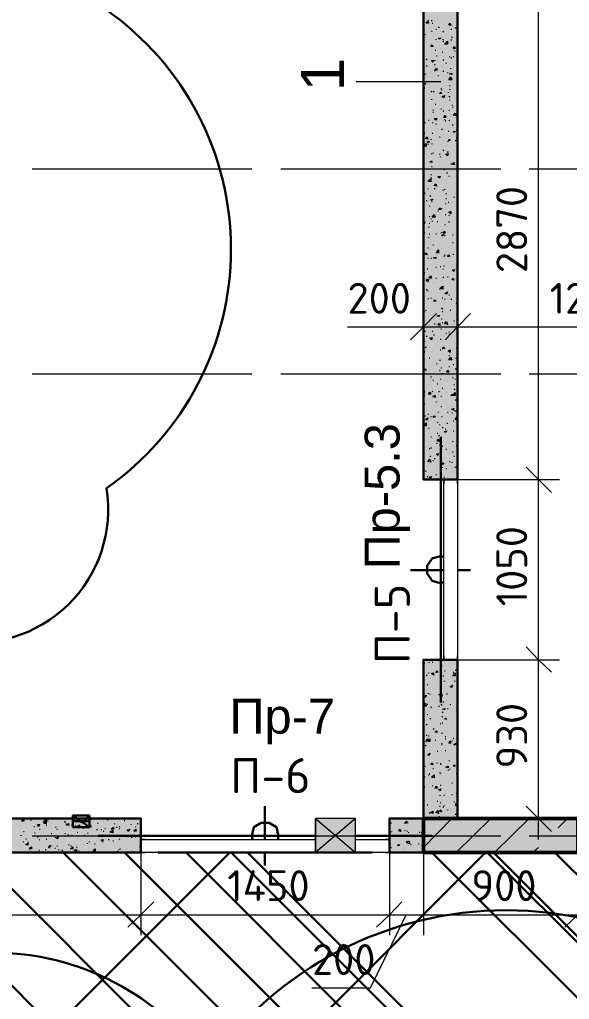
# Model space of a CAD drawing. Header units: millimetres. Extents: x -84737 to 172119, y -43083 to 59399.
# Drawn here: x 106423 to 109636, y 45489 to 51216 of the extents above; entities that cross this region are included whole.
import ezdxf

# ---------------------------------------------------------------- set-up
doc = ezdxf.new("R2010")
doc.units = ezdxf.units.MM
for name, color, linetype, lineweight in [('11) Плинтус ПЛ-2', 70, 'Continuous', 30), ('19) Краска ПТ-5 потолок', 161, 'Continuous', 30), ('22) Шпакл. баз. фин. Потолок', 102, 'Continuous', 30), ('5) Затарка материала', 160, 'Continuous', 30), ('6) Уборка мусора', 20, 'Continuous', 30)]:
    doc.layers.add(name, color=color, linetype=linetype, lineweight=lineweight)
doc.layers.add('PDF _Геометрия', color=7, linetype='Continuous')
doc.layers.add('PDF _Текст', color=7, linetype='Continuous')
doc.layers.add('PDF _Сплошная заливка', color=7, linetype='Continuous', true_color=0xffffff)
doc.styles.add('PDF GOSTCommon', font='arial.ttf')
doc.styles.add('PDF ISOCPEUR', font='isocpeur.ttf')

msp = doc.modelspace()

# ---------------------------------------------------------------- hatches: boundary and pattern name
at = {"layer": '19) Краска ПТ-5 потолок'}
h = msp.add_hatch(dxfattribs=at)
h.set_pattern_fill('ANSI34', color=256, scale=80, angle=90)
h.paths.add_polyline_path([(109621.7, 46343.9), (98001.6, 46343.9), (98001.6, 44426.3), (100380.7, 44426.3), (100380.7, 43846.3), (109621.7, 43846.3)])
h.paths.add_polyline_path([(114379.8, 46343.9), (112098.1, 46343.9), (109621.7, 46343.9), (109621.7, 42847.3), (114379.8, 42847.3)])
h.paths.add_polyline_path([(122308.6, 46343.9), (114379.8, 46343.9), (114379.8, 43846.3), (122308.6, 43846.3)])
h.paths.add_polyline_path([(114802.6, 49046.7), (112098.1, 49044.7), (112098.1, 46343.9), (114802.6, 46345.9)])
h.paths.add_polyline_path([(133652.4, 46343.9), (127578.9, 46343.9), (122499.1, 46343.9), (122499.1, 43846.3), (133652.4, 43846.3)])
h.paths.add_polyline_path([(129055.3, 48363.1), (129052, 48363.1), (129052, 49044.7), (127578.9, 49044.7), (127578.9, 46343.9), (129055.3, 46343.9)])
at = {"layer": '22) Шпакл. баз. фин. Потолок'}
h = msp.add_hatch(dxfattribs=at)
h.set_pattern_fill('ANSI37', color=256, scale=333)
h.paths.add_polyline_path([(109621.7, 46343.9), (98001.6, 46343.9), (98001.6, 44426.3), (100380.7, 44426.3), (100380.7, 43846.3), (109621.7, 43846.3)])
h.paths.add_polyline_path([(114379.8, 46343.9), (112098.1, 46343.9), (109621.7, 46343.9), (109621.7, 42847.3), (114379.8, 42847.3)])
h.paths.add_polyline_path([(122308.6, 46343.9), (114379.8, 46343.9), (114379.8, 43846.3), (122308.6, 43846.3)])
h.paths.add_polyline_path([(114802.6, 49046.7), (112098.1, 49044.7), (112098.1, 46343.9), (114802.6, 46345.9)])
h.paths.add_polyline_path([(133652.4, 46343.9), (127578.9, 46343.9), (122499.1, 46343.9), (122499.1, 43846.3), (133652.4, 43846.3)])
h.paths.add_polyline_path([(129055.3, 48363.1), (129052, 48363.1), (129052, 49044.7), (127578.9, 49044.7), (127578.9, 46343.9), (129055.3, 46343.9)])
at = {"layer": 'PDF _Сплошная заливка', "transparency": 33554559}
h = msp.add_hatch(color=256, dxfattribs=at)
h.paths.add_polyline_path([(108783.2, 48528.1), (108982.2, 48528.1), (108982.2, 51398.1), (108783.2, 51398.1)])
h.paths.add_polyline_path([(108982.2, 47474), (108783.2, 47474), (108783.2, 46547), (108982.2, 46547)])
h = msp.add_hatch(color=256, dxfattribs=at)
h.paths.add_polyline_path([(107132.3, 46348), (107132.3, 46547), (104054.9, 46547), (104054.9, 46348)])
h.paths.add_polyline_path([(108584.3, 46547), (108584.3, 46348), (108783.2, 46348), (108783.2, 46547)])

# ---------------------------------------------------------------- linework, layer by layer
at = {"layer": '11) Плинтус ПЛ-2'}
for points in [[(98001.6, 45975.5), (98001.6, 46348), (107132.3, 46348)], [(108584.3, 46348), (110472.2, 46348)]]:
    msp.add_lwpolyline(points, dxfattribs=at)
at = {"layer": '5) Затарка материала'}
for points in [[(99242.6, 47587.5, -0.520567), (99242.6, 50245, -0.520567), (100821.5, 51850.1, -0.520567), (102855.5, 51850.1, -0.520567), (105063.4, 51850.1, -0.520567), (106930.7, 51272.3, -0.520567), (106930.7, 48476.6, -0.520567), (106016.3, 47587.5, -0.520567), (103195.7, 47587.5, -0.520567), (100167.3, 47587.5, -0.520567)], [(99314.4, 44378, -0.520567), (101734.5, 45105.5, -0.520567), (105003.6, 45105.5, -0.520567), (107528.6, 45105.5, -0.520567), (111004.1, 45105.5, -0.520567), (113012.9, 45105.5, -0.520567), (116458.1, 45105.5, -0.520567), (118261.5, 45105.5, -0.520567), (120629.8, 45105.5, -0.520567), (122573.5, 45105.5, -0.520567), (124704.9, 45105.5, -0.520567), (127548, 45105.5, -0.520567), (129496.9, 45105.5, -0.520567), (131290, 44387.5, -0.520567), (128035.9, 44378, -0.520567), (125237.2, 44378, -0.520567), (122806.5, 44378, -0.520567), (120407, 44378, -0.520567), (117337.7, 44378, -0.520567), (113939.2, 44378, -0.520567), (110412, 44378, -0.520567), (107609.1, 44378, -0.520567), (104462.1, 44378, -0.520567), (101592.8, 44378, -0.520567)]]:
    msp.add_lwpolyline(points, format="xyb", close=True, dxfattribs=at)
at = {"layer": '6) Уборка мусора'}
for points in [[(99242.6, 47587.5, -0.520567), (99242.6, 50245, -0.520567), (100821.5, 51850.1, -0.520567), (102855.5, 51850.1, -0.520567), (105063.4, 51850.1, -0.520567), (106930.7, 51272.3, -0.520567), (106930.7, 48476.6, -0.520567), (106016.3, 47587.5, -0.520567), (103195.7, 47587.5, -0.520567), (100167.3, 47587.5, -0.520567)], [(99314.4, 44378, -0.520567), (101734.5, 45105.5, -0.520567), (105003.6, 45105.5, -0.520567), (107528.6, 45105.5, -0.520567), (111004.1, 45105.5, -0.520567), (113012.9, 45105.5, -0.520567), (116458.1, 45105.5, -0.520567), (118261.5, 45105.5, -0.520567), (120629.8, 45105.5, -0.520567), (122573.5, 45105.5, -0.520567), (124704.9, 45105.5, -0.520567), (127548, 45105.5, -0.520567), (129496.9, 45105.5, -0.520567), (131290, 44387.5, -0.520567), (128035.9, 44378, -0.520567), (125237.2, 44378, -0.520567), (122806.5, 44378, -0.520567), (120407, 44378, -0.520567), (117337.7, 44378, -0.520567), (113939.2, 44378, -0.520567), (110412, 44378, -0.520567), (107609.1, 44378, -0.520567), (104462.1, 44378, -0.520567), (101592.8, 44378, -0.520567)]]:
    msp.add_lwpolyline(points, format="xyb", close=True, dxfattribs=at)
at = {"layer": 'PDF _Геометрия', "lineweight": 9}
for points in [[(109456.3, 46424.2), (109456.3, 47474), (109456.3, 48528.1), (109456.3, 51398.1), (109456.3, 51846.8), (109456.3, 51927.2), (109456.3, 52295.5), (109456.3, 53967.5)], [(108808.6, 51211.8), (108812.8, 51211.8)], [(108829.8, 51211.8), (108829.8, 51207.6)], [(108829.8, 51148.3), (108834, 51148.3)], [(108834, 51194.9), (108838.2, 51194.9)], [(108855.2, 51161), (108859.4, 51161)], [(108872.1, 51173.7), (108876.3, 51169.5)], [(108897.5, 51148.3), (108901.7, 51144.1)], [(108931.4, 51190.7), (108935.6, 51190.7)], [(108944.1, 51161), (108948.3, 51161)], [(108952.5, 51173.7), (108952.5, 51173.7)], [(108969.5, 51169.5), (108973.7, 51165.3)], [(108791.7, 51131.4), (108795.9, 51127.2)], [(108800.1, 51101.8), (108800.1, 51101.8)], [(108855.2, 51097.5), (108859.4, 51101.8)], [(108897.5, 51101.8), (108897.5, 51097.5)], [(108897.5, 51089.1), (108901.7, 51089.1)], [(108944.1, 51097.5), (108948.3, 51097.5)], [(108948.3, 51110.2), (108952.5, 51114.5)], [(108783.2, 51076.4), (108783.2, 51076.4)], [(108850.9, 51038.3), (108855.2, 51038.3)], [(108893.3, 51038.3), (108893.3, 51038.3)], [(108948.3, 51051), (108948.3, 51051)], [(108965.2, 51034), (108969.5, 51034)], [(108982.2, 51034), (108982.2, 51034)], [(108982.2, 51034), (108982.2, 51029.8)], [(108783.2, 51021.3), (108787.4, 51017.1)], [(108800.1, 50987.5), (108804.4, 50983.2)], [(108829.8, 50979), (108829.8, 50979)], [(108850.9, 51017.1), (108850.9, 51017.1)], [(108850.9, 50974.8), (108850.9, 50979)], [(108859.4, 51004.4), (108863.6, 51004.4)], [(108893.3, 51025.6), (108897.5, 51025.6)], [(108897.5, 50983.2), (108901.7, 50979)], [(108935.6, 51000.2), (108935.6, 50995.9)], [(108944.1, 50991.7), (108948.3, 50991.7)], [(108956.8, 51000.2), (108961, 51000.2)], [(108800.1, 50945.1), (108804.4, 50945.1)], [(108846.7, 50953.6), (108850.9, 50953.6)], [(108846.7, 50915.5), (108850.9, 50919.7)], [(108897.5, 50915.5), (108901.7, 50915.5)], [(108914.4, 50962.1), (108918.7, 50962.1)], [(108944.1, 50928.2), (108944.1, 50932.4)], [(108791.7, 50898.6), (108795.9, 50894.4)], [(108800.1, 50881.7), (108800.1, 50881.7)], [(108825.5, 50911.3), (108825.5, 50911.3)], [(108846.7, 50856.3), (108846.7, 50856.3)], [(108867.9, 50890.1), (108872.1, 50890.1)], [(108922.9, 50907), (108927.1, 50907)], [(108939.8, 50869), (108944.1, 50869)], [(108884.8, 50852), (108389.5, 50852)], [(108787.4, 50818.2), (108791.7, 50818.2)], [(108821.3, 50818.2), (108821.3, 50818.2)], [(108884.8, 50813.9), (108889, 50813.9)], [(108889, 50805.5), (108893.3, 50805.5)], [(108935.6, 50830.9), (108939.8, 50830.9)], [(108935.6, 50805.5), (108939.8, 50809.7)], [(108982.2, 50839.3), (108982.2, 50839.3)], [(108783.2, 50788.5), (108787.4, 50784.3)], [(108825.5, 50797), (108829.8, 50792.8)], [(108829.8, 50750.4), (108829.8, 50746.2)], [(108842.5, 50792.8), (108846.7, 50797)], [(108889, 50758.9), (108889, 50758.9)], [(108927.1, 50792.8), (108927.1, 50788.5)], [(108931.4, 50767.4), (108935.6, 50767.4), (108935.6, 50763.1)], [(108935.6, 50746.2), (108939.8, 50746.2)], [(108838.2, 50686.9), (108842.5, 50686.9)], [(108842.5, 50733.5), (108842.5, 50733.5)], [(108850.9, 50720.8), (108855.2, 50720.8)], [(108884.8, 50695.4), (108889, 50695.4)], [(108897.5, 50682.7), (108901.7, 50682.7)], [(108931.4, 50686.9), (108935.6, 50686.9)], [(108948.3, 50716.6), (108952.5, 50716.6)], [(108952.5, 50703.9), (108956.8, 50703.9)], [(108791.7, 50665.8), (108791.7, 50665.8)], [(108812.8, 50627.7), (108817.1, 50627.7)], [(108838.2, 50674.2), (108842.5, 50674.2)], [(108855.2, 50627.7), (108846.7, 50636.1), (108859.4, 50640.4), (108859.4, 50627.7)], [(108906, 50631.9), (108910.2, 50631.9)], [(108931.4, 50623.4), (108935.6, 50627.7)], [(108791.7, 50615), (108795.9, 50615)], [(108838.2, 50623.4), (108838.2, 50623.4)], [(108838.2, 50610.7), (108838.2, 50615)], [(108855.2, 50606.5), (108855.2, 50602.3)], [(108889, 50576.9), (108893.3, 50572.6)], [(108910.2, 50623.4), (108914.4, 50623.4)], [(108952.5, 50602.3), (108952.5, 50598)], [(108973.7, 50572.6), (108977.9, 50572.6)], [(108783.2, 50555.7), (108787.4, 50555.7)], [(108787.4, 50551.5), (108791.7, 50551.5)], [(108825.5, 50517.6), (108829.8, 50513.4)], [(108834, 50551.5), (108838.2, 50551.5)], [(108859.4, 50559.9), (108859.4, 50559.9)], [(108876.3, 50530.3), (108880.6, 50530.3)], [(108927.1, 50564.2), (108931.4, 50564.2)], [(108935.6, 50534.5), (108935.6, 50534.5)], [(108973.7, 50526.1), (108977.9, 50526.1)], [(108808.6, 50488), (108812.8, 50488)], [(108834, 50488), (108834, 50492.2)], [(108897.5, 50454.1), (108901.7, 50449.9)], [(108927.1, 50500.7), (108927.1, 50504.9)], [(108927.1, 50500.7), (108927.1, 50500.7)], [(108969.5, 50509.1), (108973.7, 50509.1)], [(108783.2, 50416), (108783.2, 50416)], [(108791.7, 50432.9), (108791.7, 50432.9)], [(108829.8, 50428.7), (108834, 50432.9)], [(108838.2, 50437.2), (108842.5, 50437.2)], [(108876.3, 50428.7), (108880.6, 50428.7)], [(108880.6, 50416), (108880.6, 50411.8)], [(108922.9, 50441.4), (108927.1, 50445.6)], [(108922.9, 50437.2), (108927.1, 50437.2)], [(108939.8, 50432.9), (108939.8, 50432.9)], [(108977.9, 50411.8), (108977.9, 50407.5)], [(108982.2, 50449.9), (108982.2, 50449.9)], [(108982.2, 50449.9), (108982.2, 50449.9)], [(106497.4, 50344.1), (107496.4, 50344.1)], [(106527, 50344.1), (106582, 50344.1)], [(106781, 50344.1), (107780, 50344.1)], [(107695.3, 50344.1), (107750.3, 50344.1)], [(107949.3, 50344.1), (108948.3, 50344.1)], [(107983.2, 50344.1), (108034, 50344.1)], [(108232.9, 50344.1), (109236.1, 50344.1)], [(108804.4, 50344.1), (108808.6, 50344.1)], [(108829.8, 50369.5), (108829.8, 50369.5)], [(108829.8, 50356.8), (108834, 50356.8)], [(108876.3, 50365.2), (108876.3, 50365.2)], [(108889, 50344.1), (108893.3, 50339.8)], [(108901.7, 50339.8), (108906, 50339.8)], [(108922.9, 50382.2), (108922.9, 50382.2)], [(108944.1, 50373.7), (108948.3, 50373.7)], [(109151.5, 50344.1), (109202.3, 50344.1)], [(109401.2, 50344.1), (110400.2, 50344.1)], [(109435.1, 50344.1), (109485.9, 50344.1)], [(108783.2, 50327.1), (108787.4, 50322.9)], [(108783.2, 50284.8), (108783.2, 50284.8)], [(108825.5, 50306), (108829.8, 50310.2)], [(108825.5, 50293.3), (108829.8, 50293.3)], [(108825.5, 50284.8), (108829.8, 50284.8)], [(108897.5, 50301.7), (108897.5, 50301.7)], [(108918.7, 50318.7), (108922.9, 50322.9)], [(108931.4, 50301.7), (108935.6, 50301.7)], [(108808.6, 50229.8), (108808.6, 50225.5)], [(108825.5, 50246.7), (108825.5, 50246.7)], [(108846.7, 50229.8), (108850.9, 50229.8)], [(108867.9, 50246.7), (108867.9, 50246.7)], [(108906, 50225.5), (108906, 50221.3)], [(108918.7, 50259.4), (108918.7, 50259.4)], [(108965.2, 50242.5), (108965.2, 50242.5)], [(108965.2, 50242.5), (108965.2, 50242.5)], [(108982.2, 50234), (108977.9, 50234), (108982.2, 50238.2)], [(108982.2, 50217.1), (108977.9, 50221.3), (108982.2, 50225.5)], [(108791.7, 50204.4), (108791.7, 50200.1)], [(108821.3, 50183.2), (108825.5, 50187.4)], [(108897.5, 50221.3), (108897.5, 50217.1)], [(108914.4, 50200.1), (108918.7, 50200.1)], [(108914.4, 50170.5), (108918.7, 50170.5)], [(108961, 50179), (108965.2, 50179)], [(108800.1, 50157.8), (108804.4, 50157.8)], [(108821.3, 50123.9), (108821.3, 50128.2)], [(108829.8, 50153.6), (108834, 50153.6)], [(108889, 50111.2), (108893.3, 50111.2)], [(108914.4, 50136.6), (108914.4, 50140.9)], [(108927.1, 50149.3), (108931.4, 50149.3)], [(108982.2, 50115.5), (108982.2, 50115.5)], [(108783.2, 50094.3), (108783.2, 50090.1)], [(108795.9, 50060.4), (108795.9, 50060.4)], [(108817.1, 50064.7), (108821.3, 50064.7)], [(108867.9, 50098.5), (108872.1, 50098.5)], [(108893.3, 50056.2), (108893.3, 50056.2)], [(108910.2, 50077.4), (108914.4, 50077.4)], [(108914.4, 50107), (108914.4, 50107)], [(108931.4, 50073.1), (108935.6, 50068.9)], [(108783.2, 50030.8), (108791.7, 50035), (108787.4, 50022.3), (108783.2, 50026.6)], [(108812.8, 50001.2), (108817.1, 50005.4)], [(108817.1, 50026.6), (108821.3, 50026.6)], [(108825.5, 50052), (108829.8, 50052)], [(108834, 50039.3), (108834, 50035)], [(108863.6, 50035), (108867.9, 50035)], [(108910.2, 50013.9), (108910.2, 50018.1)], [(108931.4, 50035), (108931.4, 50030.8)], [(108935.6, 50043.5), (108935.6, 50043.5)], [(108787.4, 49971.5), (108791.7, 49967.3)], [(108812.8, 49941.9), (108817.1, 49941.9)], [(108817.1, 49963.1), (108821.3, 49963.1)], [(108855.2, 49963.1), (108859.4, 49963.1)], [(108884.8, 49971.5), (108889, 49971.5)], [(108897.5, 49988.5), (108897.5, 49988.5)], [(108906, 49954.6), (108910.2, 49954.6)], [(108952.5, 49958.8), (108956.8, 49958.8)], [(108783.2, 49920.7), (108783.2, 49421.2), (108783.2, 49302.7)], [(108808.6, 49882.7), (108812.8, 49882.7)], [(108838.2, 49899.6), (108842.5, 49899.6)], [(108906, 49895.3), (108906, 49895.3)], [(108952.5, 49912.3), (108956.8, 49912.3)], [(108982.2, 49421.2), (108982.2, 49920.7)], [(108783.2, 49861.5), (108783.2, 49861.5)], [(108791.7, 49827.6), (108791.7, 49827.6)], [(108821.3, 49870), (108821.3, 49870)], [(108859.4, 49844.6), (108859.4, 49844.6)], [(108889, 49878.4), (108889, 49878.4)], [(108901.7, 49831.9), (108906, 49836.1)], [(108906, 49840.3), (108910.2, 49840.3)], [(108918.7, 49865.7), (108918.7, 49865.7)], [(108931.4, 49840.3), (108935.6, 49836.1)], [(108952.5, 49848.8), (108952.5, 49848.8)], [(108956.8, 49844.6), (108956.8, 49840.3)], [(108783.2, 49776.8), (108787.4, 49776.8)], [(108808.6, 49819.2), (108812.8, 49823.4)], [(108825.5, 49823.4), (108829.8, 49819.2)], [(108855.2, 49768.4), (108859.4, 49768.4)], [(108880.6, 49772.6), (108884.8, 49772.6)], [(108901.7, 49776.8), (108906, 49776.8)], [(108901.7, 49772.6), (108901.7, 49772.6)], [(108973.7, 49785.3), (108973.7, 49785.3)], [(108977.9, 49768.4), (108982.2, 49768.4)], [(108787.4, 49738.7), (108791.7, 49738.7)], [(108804.4, 49759.9), (108808.6, 49759.9)], [(108897.5, 49759.9), (108897.5, 49755.7)], [(108897.5, 49709.1), (108901.7, 49713.3)], [(108922.9, 49713.3), (108927.1, 49713.3)], [(108787.4, 49658.3), (108787.4, 49658.3)], [(108804.4, 49696.4), (108804.4, 49700.6)], [(108808.6, 49696.4), (108812.8, 49696.4)], [(108846.7, 49679.5), (108846.7, 49679.5)], [(108855.2, 49704.9), (108859.4, 49704.9)], [(108884.8, 49654.1), (108884.8, 49654.1)], [(108893.3, 49649.8), (108897.5, 49654.1)], [(108944.1, 49675.2), (108944.1, 49675.2)], [(108982.2, 49654.1), (108982.2, 49649.8)], [(108783.2, 49628.7), (108783.2, 49628.7)], [(108800.1, 49637.1), (108804.4, 49641.4)], [(108808.6, 49628.7), (108808.6, 49632.9)], [(108876.3, 49641.4), (108880.6, 49641.4)], [(108889, 49649.8), (108889, 49645.6)], [(108931.4, 49607.5), (108935.6, 49607.5)], [(108800.1, 49577.9), (108800.1, 49577.9)], [(108808.6, 49586.3), (108812.8, 49586.3)], [(108825.5, 49590.6), (108825.5, 49586.3)], [(108829.8, 49569.4), (108829.8, 49569.4)], [(108893.3, 49590.6), (108897.5, 49590.6)], [(108906, 49582.1), (108910.2, 49582.1)], [(108944.1, 49582.1), (108948.3, 49582.1)], [(108982.2, 49556.7), (108973.7, 49556.7), (108982.2, 49565.2)], [(108787.4, 49510.1), (108791.7, 49505.9)], [(108795.9, 49514.4), (108800.1, 49518.6)], [(108872.1, 49489), (108872.1, 49489)], [(108889, 49527.1), (108893.3, 49531.3)], [(108893.3, 49527.1), (108897.5, 49522.8)], [(108893.3, 49510.1), (108897.5, 49510.1)], [(108939.8, 49518.6), (108944.1, 49518.6)], [(108969.5, 49484.7), (108969.5, 49484.7)], [(108982.2, 49480.5), (108982.2, 49480.5)], [(108795.9, 49455.1), (108795.9, 49455.1)], [(108812.8, 49467.8), (108812.8, 49467.8)], [(108846.7, 49438.2), (108850.9, 49438.2)], [(108889, 49467.8), (108893.3, 49467.8)], [(108893.3, 49446.6), (108897.5, 49446.6)], [(108910.2, 49463.6), (108910.2, 49463.6)], [(108961, 49455.1), (108965.2, 49455.1)], [(108338.7, 49421.2), (108681.6, 49421.2), (108884.8, 49421.2)], [(108664.7, 49421.2), (108982.2, 49421.2), (108982.2, 49302.7)], [(108783.2, 49395.8), (108783.2, 49395.8)], [(108791.7, 49395.8), (108795.9, 49395.8)], [(108800.1, 49366.2), (108804.4, 49366.2)], [(108834, 49395.8), (108838.2, 49395.8)], [(108846.7, 49370.5), (108846.7, 49374.7)], [(108884.8, 49408.5), (108889, 49408.5)], [(108889, 49417), (108889, 49417)], [(108914.4, 49383.1), (108918.7, 49383.1)], [(108931.4, 49391.6), (108935.6, 49391.6)], [(108931.4, 49378.9), (108935.6, 49374.7)], [(108982.2, 49408.5), (108982.2, 49404.3), (108973.7, 49412.8), (108982.2, 49417)], [(108977.9, 49417), (108982.2, 49421.2), (110184.4, 49421.2), (110264.8, 49421.2), (110264.8, 49302.7)], [(108791.7, 49332.4), (108791.7, 49336.6)], [(108825.5, 49357.8), (108825.5, 49357.8)], [(108867.9, 49311.2), (108867.9, 49311.2)], [(108884.8, 49345.1), (108884.8, 49349.3)], [(108977.9, 49357.8), (108977.9, 49357.8)], [(108982.2, 49323.9), (108982.2, 49323.9)], [(108787.4, 49273.1), (108791.7, 49273.1), (108787.4, 49277.3)], [(108795.9, 49298.5), (108800.1, 49302.7)], [(108800.1, 49302.7), (108800.1, 49302.7)], [(108838.2, 49277.3), (108838.2, 49277.3)], [(108880.6, 49285.8), (108884.8, 49285.8)], [(108893.3, 49294.3), (108897.5, 49294.3)], [(108897.5, 49298.5), (108897.5, 49298.5)], [(108931.4, 49251.9), (108935.6, 49251.9)], [(108935.6, 49273.1), (108939.8, 49273.1)], [(108973.7, 49298.5), (108977.9, 49298.5)], [(108977.9, 49260.4), (108982.2, 49260.4)], [(108783.2, 49222.3), (108787.4, 49226.5), (108783.2, 49213.8)], [(108783.2, 49213.8), (108783.2, 49213.8)], [(108787.4, 49209.6), (108787.4, 49213.8)], [(108817.1, 49239.2), (108821.3, 49239.2)], [(108859.4, 49205.4), (108863.6, 49205.4)], [(108880.6, 49222.3), (108880.6, 49226.5)], [(108956.8, 49201.1), (108961, 49201.1)], [(108973.7, 49235), (108973.7, 49239.2)], [(106497.4, 49146.1), (107496.4, 49146.1)], [(106527, 49146.1), (106582, 49146.1)], [(106781, 49146.1), (107780, 49146.1)], [(107695.3, 49146.1), (107750.3, 49146.1)], [(107949.3, 49146.1), (108948.3, 49146.1)], [(107983.2, 49146.1), (108034, 49146.1)], [(108232.9, 49146.1), (109236.1, 49146.1)], [(108783.2, 49150.3), (108787.4, 49150.3)], [(108876.3, 49163), (108880.6, 49167.3)], [(108884.8, 49180), (108889, 49180)], [(108889, 49184.2), (108889, 49184.2)], [(108931.4, 49188.4), (108935.6, 49188.4)], [(108931.4, 49146.1), (108931.4, 49141.9)], [(108969.5, 49175.7), (108973.7, 49175.7)], [(109151.5, 49146.1), (109202.3, 49146.1)], [(109401.2, 49146.1), (110400.2, 49146.1)], [(109435.1, 49146.1), (109485.9, 49146.1)], [(108783.2, 49091.1), (108783.2, 49091.1)], [(108825.5, 49129.2), (108825.5, 49124.9)], [(108825.5, 49112.2), (108825.5, 49112.2)], [(108838.2, 49108), (108842.5, 49108)], [(108863.6, 49086.8), (108867.9, 49086.8)], [(108876.3, 49103.8), (108876.3, 49103.8)], [(108884.8, 49112.2), (108884.8, 49116.5)], [(108922.9, 49108), (108922.9, 49108)], [(108952.5, 49124.9), (108956.8, 49124.9)], [(108961, 49082.6), (108965.2, 49082.6)], [(108969.5, 49112.2), (108969.5, 49116.5)], [(108787.4, 49044.5), (108791.7, 49044.5)], [(108787.4, 49036), (108791.7, 49036)], [(108834, 49040.3), (108838.2, 49044.5)], [(108872.1, 49040.3), (108876.3, 49044.5)], [(108893.3, 49061.4), (108897.5, 49061.4)], [(108906, 49053), (108906, 49053)], [(108965.2, 49053), (108969.5, 49057.2)], [(108787.4, 49019.1), (108791.7, 49019.1)], [(108787.4, 48968.3), (108791.7, 48972.5)], [(108855.2, 48981), (108859.4, 48981)], [(108872.1, 48981), (108872.1, 48981)], [(108884.8, 49014.9), (108889, 49014.9)], [(108965.2, 48993.7), (108965.2, 48993.7)], [(108969.5, 48993.7), (108973.7, 48993.7)], [(108808.6, 48909), (108812.8, 48909)], [(108850.9, 48921.7), (108850.9, 48921.7)], [(108867.9, 48921.7), (108872.1, 48921.7)], [(108884.8, 48955.6), (108889, 48951.4)], [(108922.9, 48921.7), (108927.1, 48921.7)], [(108931.4, 48913.3), (108931.4, 48913.3)], [(108948.3, 48917.5), (108952.5, 48917.5)], [(108961, 48930.2), (108965.2, 48934.4)], [(108969.5, 48930.2), (108973.7, 48930.2)], [(108791.7, 48900.6), (108795.9, 48900.6)], [(108825.5, 48896.3), (108825.5, 48892.1)], [(108867.9, 48858.3), (108867.9, 48862.5)], [(108889, 48896.3), (108893.3, 48896.3)], [(108922.9, 48854), (108922.9, 48858.3)], [(108956.8, 48870.9), (108961, 48870.9)], [(108787.4, 48811.7), (108787.4, 48811.7)], [(108812.8, 48828.6), (108817.1, 48828.6)], [(108863.6, 48799), (108867.9, 48799)], [(108876.3, 48849.8), (108880.6, 48849.8)], [(108893.3, 48832.9), (108897.5, 48828.6)], [(108910.2, 48824.4), (108914.4, 48824.4)], [(108944.1, 48794.8), (108944.1, 48794.8)], [(108956.8, 48811.7), (108961, 48811.7)], [(108982.2, 48811.7), (108977.9, 48811.7), (108982.2, 48815.9)], [(108825.5, 48777.8), (108829.8, 48777.8)], [(108863.6, 48735.5), (108863.6, 48739.7)], [(108872.1, 48782.1), (108876.3, 48786.3)], [(108952.5, 48748.2), (108956.8, 48752.4)], [(108817.1, 48710.1), (108821.3, 48710.1)], [(108825.5, 48710.1), (108829.8, 48714.3)], [(108876.3, 48731.3), (108880.6, 48731.3)], [(108884.8, 48722.8), (108889, 48718.6)], [(108893.3, 48722.8), (108897.5, 48722.8)], [(108914.4, 48705.9), (108918.7, 48705.9)], [(108931.4, 48680.5), (108931.4, 48680.5)], [(108952.5, 48688.9), (108956.8, 48688.9)], [(108973.7, 48727), (108977.9, 48727)], [(108821.3, 48663.5), (108825.5, 48663.5)], [(108838.2, 48638.1), (108842.5, 48638.1)], [(108846.7, 48650.8), (108850.9, 48650.8)], [(108859.4, 48676.2), (108863.6, 48676.2)], [(108935.6, 48633.9), (108939.8, 48633.9)], [(108948.3, 48625.4), (108952.5, 48629.7)], [(108961, 48663.5), (108965.2, 48663.5)], [(108787.4, 48583.1), (108787.4, 48578.9)], [(108795.9, 48574.6), (108800.1, 48578.9)], [(108859.4, 48617), (108859.4, 48617)], [(108893.3, 48600), (108893.3, 48595.8)], [(108914.4, 48591.6), (108918.7, 48591.6)], [(108948.3, 48566.2), (108948.3, 48566.2)], [(108961, 48600), (108961, 48600)], [(108804.4, 48545), (108808.6, 48545)], [(108855.2, 48553.5), (108859.4, 48557.7)], [(108901.7, 48540.8), (108906, 48540.8)], [(108914.4, 48528.1), (108914.4, 48528.1)], [(108956.8, 48528.1), (109456.3, 48528.1), (109579, 48528.1)], [(108982.2, 48536.5), (108982.2, 48536.5)], [(108783.2, 47423.2), (108787.4, 47423.2)], [(108787.4, 47457.1), (108791.7, 47457.1)], [(108817.1, 47457.1), (108817.1, 47461.3)], [(108834, 47461.3), (108838.2, 47461.3)], [(108889, 47440.2), (108893.3, 47440.2)], [(108901.7, 47469.8), (108906, 47474)], [(108906, 47469.8), (108910.2, 47474)], [(108956.8, 47474), (109456.3, 47474), (109579, 47474)], [(108783.2, 47389.4), (108787.4, 47389.4)], [(108800.1, 47385.1), (108804.4, 47385.1)], [(108812.8, 47397.8), (108817.1, 47397.8)], [(108855.2, 47397.8), (108859.4, 47402.1)], [(108859.4, 47406.3), (108863.6, 47406.3)], [(108897.5, 47380.9), (108901.7, 47380.9)], [(108906, 47410.5), (108910.2, 47410.5)], [(108956.8, 47402.1), (108961, 47402.1)], [(108969.5, 47414.8), (108973.7, 47414.8)], [(108804.4, 47325.9), (108808.6, 47330.1)], [(108812.8, 47338.6), (108812.8, 47338.6)], [(108825.5, 47313.2), (108825.5, 47313.2)], [(108880.6, 47334.4), (108884.8, 47330.1)], [(108901.7, 47347), (108906, 47351.3)], [(108922.9, 47342.8), (108922.9, 47342.8)], [(108922.9, 47309), (108922.9, 47309)], [(108965.2, 47347), (108969.5, 47351.3)], [(108808.6, 47275.1), (108812.8, 47279.3)], [(108821.3, 47275.1), (108821.3, 47270.9)], [(108872.1, 47270.9), (108876.3, 47270.9)], [(108901.7, 47287.8), (108901.7, 47287.8)], [(108918.7, 47275.1), (108922.9, 47275.1)], [(108927.1, 47292), (108927.1, 47292)], [(108783.2, 47207.4), (108795.9, 47220.1), (108800.1, 47203.1), (108783.2, 47203.1)], [(108783.2, 47190.4), (108787.4, 47190.4)], [(108787.4, 47220.1), (108791.7, 47220.1)], [(108804.4, 47215.8), (108808.6, 47215.8)], [(108825.5, 47198.9), (108829.8, 47198.9)], [(108825.5, 47194.7), (108829.8, 47194.7)], [(108872.1, 47203.1), (108876.3, 47203.1)], [(108884.8, 47215.8), (108889, 47215.8)], [(108889, 47211.6), (108893.3, 47207.4)], [(108897.5, 47228.5), (108901.7, 47228.5)], [(108922.9, 47190.4), (108927.1, 47190.4)], [(108939.8, 47211.6), (108944.1, 47215.8)], [(108982.2, 47211.6), (108982.2, 47211.6)], [(108783.2, 47148.1), (108783.2, 47148.1)], [(108783.2, 47135.4), (108787.4, 47135.4), (108783.2, 47148.1)], [(108804.4, 47152.3), (108808.6, 47156.6)], [(108893.3, 47139.6), (108897.5, 47143.9)], [(108897.5, 47165), (108897.5, 47169.3)], [(108982.2, 47173.5), (108977.9, 47173.5), (108982.2, 47182)], [(108800.1, 47093.1), (108804.4, 47097.3)], [(108821.3, 47131.2), (108825.5, 47131.2)], [(108850.9, 47122.7), (108850.9, 47122.7)], [(108880.6, 47101.5), (108884.8, 47097.3)], [(108893.3, 47105.8), (108897.5, 47105.8)], [(108948.3, 47118.5), (108948.3, 47118.5)], [(108961, 47084.6), (108961, 47084.6)], [(108800.1, 47033.8), (108804.4, 47033.8)], [(108812.8, 47029.6), (108817.1, 47029.6)], [(108821.3, 47042.3), (108821.3, 47042.3)], [(108842.5, 47067.7), (108846.7, 47071.9)], [(108893.3, 47042.3), (108893.3, 47046.5)], [(108910.2, 47025.3), (108914.4, 47025.3)], [(108927.1, 47059.2), (108927.1, 47059.2)], [(108783.2, 46961.8), (108783.2, 46957.6)], [(108795.9, 46995.7), (108800.1, 46995.7)], [(108795.9, 46970.3), (108800.1, 46974.5)], [(108850.9, 47004.2), (108855.2, 47004.2)], [(108889, 46983), (108893.3, 46987.2)], [(108889, 46978.8), (108893.3, 46978.8)], [(108910.2, 47012.6), (108914.4, 47012.6)], [(108948.3, 46999.9), (108952.5, 46999.9)], [(108956.8, 47016.9), (108961, 47016.9)], [(108795.9, 46911), (108795.9, 46911)], [(108863.6, 46940.7), (108867.9, 46940.7)], [(108876.3, 46932.2), (108876.3, 46932.2)], [(108889, 46923.7), (108889, 46923.7)], [(108910.2, 46944.9), (108914.4, 46944.9)], [(108973.7, 46928), (108973.7, 46928)], [(108977.9, 46957.6), (108982.2, 46957.6)], [(108982.2, 46936.4), (108982.2, 46936.4)], [(108791.7, 46851.8), (108795.9, 46851.8)], [(108817.1, 46868.7), (108817.1, 46868.7)], [(108859.4, 46872.9), (108863.6, 46872.9)], [(108880.6, 46868.7), (108884.8, 46868.7)], [(108884.8, 46860.2), (108889, 46864.5)], [(108931.4, 46881.4), (108935.6, 46885.6)], [(108982.2, 46877.2), (108982.2, 46877.2)], [(108791.7, 46788.3), (108791.7, 46792.5)], [(108812.8, 46801), (108817.1, 46801)], [(108817.1, 46809.5), (108821.3, 46809.5)], [(108838.2, 46839.1), (108842.5, 46839.1)], [(108876.3, 46813.7), (108880.6, 46813.7)], [(108880.6, 46809.5), (108884.8, 46813.7)], [(108884.8, 46801), (108884.8, 46801)], [(108927.1, 46830.6), (108927.1, 46826.4)], [(108935.6, 46834.8), (108939.8, 46834.8)], [(108973.7, 46809.5), (108977.9, 46809.5)], [(108977.9, 46813.7), (108982.2, 46817.9)], [(108804.4, 46746), (108804.4, 46746)], [(108834, 46737.5), (108838.2, 46737.5)], [(108880.6, 46741.7), (108884.8, 46741.7)], [(108889, 46746), (108889, 46746)], [(108901.7, 46741.7), (108901.7, 46741.7)], [(108948.3, 46754.4), (108952.5, 46754.4)], [(108977.9, 46754.4), (108977.9, 46754.4)], [(108783.2, 46729), (108783.2, 46724.8)], [(108787.4, 46729), (108791.7, 46729)], [(108880.6, 46678.2), (108880.6, 46682.5)], [(108901.7, 46682.5), (108906, 46682.5)], [(108948.3, 46686.7), (108952.5, 46686.7)], [(108973.7, 46690.9), (108977.9, 46695.2)], [(108787.4, 46665.5), (108787.4, 46669.8)], [(108787.4, 46665.5), (108787.4, 46665.5)], [(108804.4, 46627.4), (108808.6, 46627.4)], [(108863.6, 46648.6), (108867.9, 46648.6)], [(108876.3, 46619), (108880.6, 46619)], [(108880.6, 46640.1), (108884.8, 46635.9)], [(108901.7, 46623.2), (108906, 46623.2)], [(108961, 46644.4), (108965.2, 46644.4)], [(108969.5, 46631.7), (108973.7, 46631.7)], [(108969.5, 46623.2), (108973.7, 46627.4)], [(108982.2, 46640.1), (108982.2, 46644.4)], [(108982.2, 46640.1), (108982.2, 46640.1)], [(106734.4, 46563.9), (106759.8, 46547)], [(106806.4, 46547), (106831.8, 46563.9)], [(108783.2, 46606.3), (108787.4, 46606.3)], [(108817.1, 46580.9), (108821.3, 46576.6)], [(108855.2, 46610.5), (108855.2, 46610.5)], [(108876.3, 46555.5), (108876.3, 46559.7)], [(108897.5, 46614.7), (108901.7, 46614.7)], [(108922.9, 46597.8), (108927.1, 46597.8)], [(108969.5, 46572.4), (108973.7, 46572.4)], [(106450.8, 46530.1), (106450.8, 46534.3)], [(106488.9, 46538.5), (106488.9, 46534.3)], [(106543.9, 46542.8), (106543.9, 46547)], [(106577.8, 46508.9), (106582, 46508.9)], [(106586.3, 46534.3), (106590.5, 46530.1)], [(106683.6, 46530.1), (106687.8, 46525.8)], [(106692.1, 46521.6), (106696.3, 46521.6)], [(106725.9, 46508.9), (106730.2, 46508.9)], [(106738.6, 46530.1), (106742.9, 46530.1)], [(106747.1, 46504.7), (106751.3, 46500.4)], [(106781, 46525.8), (106785.2, 46521.6)], [(106806.4, 46538.5), (106810.6, 46538.5)], [(106823.3, 46521.6), (106823.3, 46521.6)], [(106840.2, 46542.8), (106844.5, 46542.8)], [(106857.2, 46521.6), (106857.2, 46521.6)], [(106878.3, 46521.6), (106882.6, 46517.4)], [(106916.4, 46534.3), (106916.4, 46534.3)], [(106937.6, 46538.5), (106941.8, 46538.5)], [(106963, 46538.5), (106963, 46538.5)], [(106975.7, 46517.4), (106979.9, 46513.1)], [(107035, 46534.3), (107039.2, 46534.3)], [(107073.1, 46513.1), (107077.3, 46508.9)], [(107106.9, 46513.1), (107106.9, 46513.1)], [(107111.2, 46517.4), (107115.4, 46517.4)], [(107132.3, 46530.1), (107132.3, 46530.1)], [(108592.7, 46517.4), (108597, 46521.6)], [(108605.4, 46542.8), (108605.4, 46542.8)], [(108622.4, 46513.1), (108622.4, 46513.1)], [(108690.1, 46534.3), (108690.1, 46534.3)], [(108690.1, 46521.6), (108694.3, 46521.6)], [(108783.2, 46377.7), (108948.3, 46547)], [(108783.2, 46547), (108783.2, 46547)], [(108783.2, 46547), (108783.2, 46547)], [(108829.8, 46555.5), (108829.8, 46555.5)], [(108918.7, 46551.2), (108922.9, 46555.5)], [(108927.1, 46551.2), (108927.1, 46551.2)], [(108956.8, 46547), (109456.3, 46547), (109579, 46547)], [(108973.7, 46348), (109176.9, 46547)], [(109198.1, 46348), (109401.2, 46547)], [(109570.6, 46492), (109625.6, 46547)], [(106429.6, 46449.6), (106429.6, 46445.4)], [(106446.6, 46470.8), (106450.8, 46470.8)], [(106463.5, 46492), (106463.5, 46492)], [(106497.4, 46445.4), (107496.4, 46445.4)], [(106505.8, 46500.4), (106510.1, 46500.4)], [(106510.1, 46462.3), (106514.3, 46462.3)], [(106527, 46445.4), (106582, 46445.4)], [(106535.5, 46466.6), (106535.5, 46466.6)], [(106539.7, 46483.5), (106543.9, 46483.5)], [(106607.4, 46458.1), (106611.7, 46458.1)], [(106632.8, 46496.2), (106637.1, 46496.2)], [(106641.3, 46483.5), (106645.5, 46483.5)], [(106645.5, 46449.6), (106645.5, 46449.6)], [(106683.6, 46445.4), (106687.8, 46441.2)], [(106687.8, 46458.1), (106692.1, 46458.1)], [(106704.8, 46453.9), (106709, 46453.9)], [(106725.9, 46445.4), (106730.2, 46449.6)], [(106759.8, 46466.6), (106764, 46466.6)], [(106781, 46445.4), (107780, 46445.4)], [(106793.7, 46462.3), (106793.7, 46462.3)], [(106802.1, 46449.6), (106806.4, 46449.6)], [(106819.1, 46458.1), (106823.3, 46462.3)], [(106874.1, 46479.3), (106878.3, 46483.5)], [(106899.5, 46483.5), (106899.5, 46479.3)], [(106899.5, 46445.4), (106903.7, 46445.4)], [(106912.2, 46470.8), (106916.4, 46475)], [(106920.7, 46487.7), (106924.9, 46487.7)], [(106988.4, 46496.2), (106992.6, 46496.2)], [(107001.1, 46445.4), (107001.1, 46441.2)], [(107005.3, 46500.4), (107009.6, 46496.2)], [(107005.3, 46483.5), (107009.6, 46487.7)], [(107102.7, 46496.2), (107102.7, 46500.4)], [(107102.7, 46445.4), (107106.9, 46445.4)], [(107132.3, 46487.7), (107132.3, 45984), (107132.3, 45865.5)], [(107695.3, 46445.4), (107750.3, 46445.4)], [(107949.3, 46445.4), (108948.3, 46445.4)], [(107983.2, 46445.4), (108034, 46445.4)], [(108232.9, 46445.4), (109236.1, 46445.4)], [(108584.3, 46487.7), (108584.3, 45984), (108584.3, 45865.5)], [(108592.7, 46458.1), (108592.7, 46458.1)], [(108597, 46470.8), (108601.2, 46466.6)], [(108635.1, 46445.4), (108639.3, 46445.4)], [(108643.5, 46449.6), (108643.5, 46449.6)], [(108673.2, 46479.3), (108677.4, 46475)], [(108685.9, 46470.8), (108690.1, 46475)], [(108694.3, 46466.6), (108698.6, 46462.3)], [(108757.8, 46466.6), (108762, 46466.6)], [(108779, 46483.5), (108783.2, 46487.7), (108783.2, 45984), (109684.9, 45984), (109684.9, 45865.5)], [(108783.2, 46496.2), (108783.2, 46496.2)], [(108783.2, 46449.6), (108783.2, 46449.6)], [(108783.2, 46449.6), (108783.2, 46449.6)], [(109151.5, 46445.4), (109202.3, 46445.4)], [(109401.2, 46445.4), (110400.2, 46445.4)], [(109435.1, 46445.4), (109485.9, 46445.4)], [(106446.6, 46407.3), (106446.6, 46411.5)], [(106459.3, 46428.5), (106463.5, 46428.5)], [(106472, 46407.3), (106476.2, 46407.3)], [(106527, 46436.9), (106531.2, 46436.9)], [(106539.7, 46420), (106539.7, 46424.2)], [(106577.8, 46428.5), (106582, 46424.2)], [(106632.8, 46432.7), (106632.8, 46436.9)], [(106709, 46394.6), (106713.2, 46394.6)], [(106819.1, 46398.8), (106819.1, 46403.1)], [(106827.5, 46407.3), (106831.8, 46411.5)], [(106861.4, 46398.8), (106865.6, 46398.8)], [(106874.1, 46415.8), (106874.1, 46415.8)], [(106908, 46411.5), (106912.2, 46411.5)], [(106941.8, 46424.2), (106946.1, 46424.2)], [(106967.2, 46415.8), (106971.5, 46415.8)], [(107005.3, 46424.2), (107009.6, 46428.5)], [(107056.1, 46441.2), (107060.4, 46441.2)], [(107077.3, 46436.9), (107077.3, 46432.7)], [(107098.5, 46441.2), (107098.5, 46436.9), (107102.7, 46441.2)], [(108588.5, 46398.8), (108592.7, 46398.8)], [(108681.6, 46411.5), (108685.9, 46411.5)], [(108707, 46394.6), (108711.2, 46394.6)], [(108732.4, 46441.2), (108736.6, 46441.2)], [(108753.6, 46398.8), (108757.8, 46398.8)], [(108774.7, 46390.4), (108774.7, 46386.1)], [(108779, 46424.2), (108779, 46424.2)], [(109515.5, 46436.9), (109515.5, 46436.9)], [(106442.3, 46348), (106446.6, 46348)], [(106476.2, 46369.2), (106476.2, 46369.2)], [(106480.4, 46365), (106484.7, 46365)], [(106535.5, 46360.7), (106539.7, 46360.7)], [(106573.6, 46365), (106577.8, 46365)], [(106594.7, 46377.7), (106599, 46377.7)], [(106628.6, 46373.4), (106632.8, 46373.4)], [(106641.3, 46386.1), (106645.5, 46386.1)], [(106649.8, 46365), (106649.8, 46360.7)], [(106670.9, 46360.7), (106675.1, 46360.7)], [(106721.7, 46386.1), (106725.9, 46386.1)], [(106755.6, 46381.9), (106759.8, 46377.7)], [(106768.3, 46356.5), (106772.5, 46356.5)], [(106865.6, 46352.3), (106869.9, 46352.3)], [(106895.3, 46352.3), (106895.3, 46352.3)], [(106908, 46348), (106912.2, 46352.3)], [(106963, 46348), (106967.2, 46348)], [(107001.1, 46365), (107005.3, 46365)], [(107009.6, 46369.2), (107013.8, 46369.2)], [(107009.6, 46348), (107022.3, 46352.3), (107018, 46348)], [(107009.6, 46348), (107009.6, 46348)], [(107056.1, 46373.4), (107056.1, 46373.4)], [(107098.5, 46377.7), (107098.5, 46377.7)], [(107123.9, 46381.9), (107128.1, 46381.9)], [(107123.9, 46348), (107128.1, 46348)], [(107128.1, 46348), (107128.1, 46348)], [(108592.7, 46377.7), (108597, 46377.7)], [(108660.5, 46373.4), (108660.5, 46373.4)], [(108668.9, 46369.2), (108668.9, 46369.2)], [(108673.2, 46348), (108673.2, 46348)], [(108673.2, 46348), (108673.2, 46348)], [(108681.6, 46348), (108685.9, 46352.3)], [(108757.8, 46369.2), (108757.8, 46369.2)], [(108774.7, 46360.7), (108779, 46365)], [(109422.4, 46348), (109456.3, 46377.7)], [(97883.1, 45984), (101142.5, 45984), (101642, 45984), (103551.2, 45984), (104054.9, 45984), (107132.3, 45984), (108584.3, 45984), (108783.2, 45984), (108783.2, 45865.5)], [(108131.3, 45556.5), (108474.2, 45556.5), (108681.6, 45984)]]:
    msp.add_lwpolyline(points, dxfattribs=at)
at = {"layer": 'PDF _Геометрия', "lineweight": 30}
for points in [[(108901.7, 48528.1), (108783.2, 48528.1), (108783.2, 53844.8)], [(109045.7, 46547), (109803.4, 46547), (109803.4, 47474), (110184.4, 47474), (110184.4, 51846.8), (108982.2, 51846.8)], [(108982.2, 51398.1), (108982.2, 48528.1)], [(108884.8, 48777.8), (108884.8, 47224.3)], [(108901.7, 48075.1), (108880.6, 48079.4), (108834, 48066.7), (108804.4, 48024.3), (108804.4, 47977.8), (108834, 47935.4), (108880.6, 47922.7), (108901.7, 47927)], [(108901.7, 47998.9), (108707, 47998.9)], [(109058.4, 47998.9), (108982.2, 47998.9)], [(112101.9, 47871.9), (112101.9, 46348), (108584.3, 46348)], [(108783.2, 46547), (108783.2, 47474), (108901.7, 47474)], [(108982.2, 47474), (108982.2, 46547)], [(103551.2, 47224.3), (105731.2, 47224.3), (105731.2, 46547), (106734.4, 46547)], [(107856.2, 46424.2), (107856.2, 46619)], [(106734.4, 46563.9), (106831.8, 46496.2)], [(107132.3, 46348), (98001.6, 46348), (101142.5, 46348), (101142.5, 46547), (98001.6, 46547), (101142.5, 46547)], [(106734.4, 46530.1), (106831.8, 46530.1)], [(106831.8, 46547), (107132.3, 46547), (107132.3, 46424.2)], [(107932.4, 46424.2), (107936.6, 46445.4), (107923.9, 46496.2), (107881.6, 46521.6), (107835, 46521.6), (107792.7, 46496.2), (107780, 46445.4), (107784.2, 46424.2)], [(108152.5, 46445.4), (106882.6, 46445.4)], [(108834, 46445.4), (108385.3, 46445.4)], [(107856.2, 46271.9), (107856.2, 46348)]]:
    msp.add_lwpolyline(points, dxfattribs=at)
for points in [[(108783.2, 51398.1), (108783.2, 48528.1), (108982.2, 48528.1), (108982.2, 51398.1)], [(108783.2, 47474), (108783.2, 46547), (108982.2, 46547), (108982.2, 47474)], [(106831.8, 46563.9), (106831.8, 46496.2), (106734.4, 46496.2), (106734.4, 46563.9)], [(104054.9, 46348), (107132.3, 46348), (107132.3, 46547), (104054.9, 46547)], [(108584.3, 46348), (108783.2, 46348), (108783.2, 46547), (108584.3, 46547)], [(108482.7, 46348), (107233.9, 46348)]]:
    msp.add_lwpolyline(points, close=True, dxfattribs=at)
at = {"layer": 'PDF _Геометрия', "lineweight": 9}
for points in [[(108808.6, 51207.6), (108812.8, 51194.9), (108800.1, 51194.9)], [(108939.8, 51194.9), (108944.1, 51182.2), (108931.4, 51186.4)], [(108884.8, 51110.2), (108880.6, 51101.8), (108872.1, 51106)], [(108922.9, 51072.1), (108906, 51072.1), (108922.9, 51089.1)], [(108834, 51067.9), (108838.2, 51059.4), (108825.5, 51059.4)], [(108965.2, 51059.4), (108969.5, 51046.7), (108956.8, 51046.7)], [(108842.5, 50979), (108838.2, 50966.3), (108829.8, 50974.8)], [(108859.4, 50932.4), (108863.6, 50919.7), (108850.9, 50919.7)], [(108948.3, 50864.7), (108931.4, 50864.7), (108944.1, 50881.7)], [(108948.3, 50902.8), (108948.3, 50894.4), (108935.6, 50898.6)], [(108795.9, 50843.6), (108791.7, 50835.1), (108783.2, 50839.3)], [(108884.8, 50792.8), (108889, 50784.3), (108876.3, 50784.3)], [(108906, 50771.6), (108901.7, 50758.9), (108893.3, 50767.4)], [(108910.2, 50657.3), (108914.4, 50644.6), (108901.7, 50644.6)], [(108973.7, 50653.1), (108956.8, 50657.3), (108969.5, 50670)], [(108804.4, 50530.3), (108808.6, 50517.6), (108795.9, 50521.8)], [(108935.6, 50517.6), (108939.8, 50509.1), (108927.1, 50509.1)], [(108969.5, 50564.2), (108965.2, 50555.7), (108956.8, 50559.9)], [(108800.1, 50475.3), (108783.2, 50479.5), (108800.1, 50492.2)], [(108817.1, 50504.9), (108812.8, 50496.4), (108804.4, 50500.7)], [(108927.1, 50432.9), (108922.9, 50420.2), (108914.4, 50428.7)], [(108829.8, 50390.6), (108834, 50382.2), (108821.3, 50382.2)], [(108961, 50382.2), (108965.2, 50369.5), (108952.5, 50369.5)], [(108825.5, 50267.9), (108808.6, 50272.1), (108825.5, 50284.8)], [(108880.6, 50301.7), (108876.3, 50289), (108867.9, 50297.5)], [(108855.2, 50255.2), (108859.4, 50242.5), (108846.7, 50246.7)], [(108838.2, 50166.3), (108834, 50157.8), (108825.5, 50162)], [(108880.6, 50115.5), (108884.8, 50107), (108872.1, 50107)], [(108850.9, 50060.4), (108834, 50060.4), (108846.7, 50077.4)], [(108944.1, 50094.3), (108944.1, 50081.6), (108931.4, 50090.1)], [(108901.7, 49963.1), (108897.5, 49950.4), (108889, 49954.6)], [(108906, 49980), (108910.2, 49967.3), (108897.5, 49971.5)], [(108800.1, 49853), (108804.4, 49840.3), (108791.7, 49844.6)], [(108855.2, 49827.6), (108855.2, 49819.2), (108842.5, 49823.4)], [(108872.1, 49853), (108859.4, 49853), (108872.1, 49870)], [(108931.4, 49840.3), (108935.6, 49831.9), (108922.9, 49831.9)], [(108825.5, 49717.6), (108829.8, 49704.9), (108817.1, 49704.9)], [(108965.2, 49755.7), (108961, 49743), (108952.5, 49751.4)], [(108812.8, 49696.4), (108808.6, 49683.7), (108800.1, 49692.2)], [(108897.5, 49641.4), (108880.6, 49645.6), (108897.5, 49658.3)], [(108956.8, 49704.9), (108961, 49692.2), (108948.3, 49696.4)], [(108922.9, 49624.4), (108918.7, 49611.7), (108910.2, 49616)], [(108850.9, 49577.9), (108855.2, 49569.4), (108842.5, 49569.4)], [(108876.3, 49489), (108872.1, 49480.5), (108863.6, 49484.7)], [(108876.3, 49442.4), (108880.6, 49429.7), (108867.9, 49429.7)], [(108922.9, 49433.9), (108906, 49438.2), (108918.7, 49450.9)], [(108834, 49357.8), (108829.8, 49345.1), (108821.3, 49353.5)], [(108901.7, 49302.7), (108906, 49294.3), (108893.3, 49294.3)], [(108939.8, 49285.8), (108939.8, 49273.1), (108927.1, 49277.3)], [(108948.3, 49226.5), (108931.4, 49226.5), (108944.1, 49243.5)], [(108795.9, 49175.7), (108800.1, 49167.3), (108787.4, 49167.3)], [(108897.5, 49150.3), (108893.3, 49141.9), (108884.8, 49146.1)], [(108927.1, 49167.3), (108931.4, 49154.6), (108918.7, 49154.6)], [(108821.3, 49040.3), (108825.5, 49027.6), (108812.8, 49027.6)], [(108952.5, 49027.6), (108956.8, 49019.1), (108944.1, 49019.1)], [(108969.5, 49019.1), (108956.8, 49019.1), (108969.5, 49036)], [(108850.9, 49019.1), (108850.9, 49006.4), (108838.2, 49014.9)], [(108961, 48942.9), (108956.8, 48934.4), (108948.3, 48938.7)], [(108800.1, 48841.3), (108783.2, 48841.3), (108800.1, 48858.3)], [(108808.6, 48887.9), (108804.4, 48875.2), (108795.9, 48879.4)], [(108846.7, 48900.6), (108850.9, 48892.1), (108838.2, 48892.1)], [(108977.9, 48892.1), (108982.2, 48879.4), (108969.5, 48879.4)], [(108918.7, 48811.7), (108914.4, 48803.2), (108906, 48807.5)], [(108872.1, 48765.1), (108876.3, 48752.4), (108863.6, 48752.4)], [(108872.1, 48680.5), (108867.9, 48667.8), (108859.4, 48676.2)], [(108825.5, 48629.7), (108808.6, 48633.9), (108821.3, 48646.6)], [(108897.5, 48625.4), (108901.7, 48617), (108889, 48617)], [(108982.2, 48604.3), (108977.9, 48595.8), (108969.5, 48600)], [(108829.8, 48545), (108825.5, 48536.5), (108817.1, 48540.8)], [(108842.5, 47397.8), (108842.5, 47385.1), (108829.8, 47393.6)], [(108863.6, 47410.5), (108867.9, 47402.1), (108855.2, 47402.1)], [(108969.5, 47380.9), (108952.5, 47380.9), (108969.5, 47397.8)], [(108952.5, 47325.9), (108948.3, 47313.2), (108939.8, 47317.4)], [(108800.1, 47266.6), (108795.9, 47253.9), (108787.4, 47258.2)], [(108889, 47275.1), (108893.3, 47262.4), (108880.6, 47262.4)], [(108910.2, 47190.4), (108906, 47182), (108897.5, 47186.2)], [(108914.4, 47135.4), (108918.7, 47126.9), (108906, 47126.9)], [(108863.6, 47059.2), (108859.4, 47046.5), (108850.9, 47055)], [(108808.6, 47012.6), (108812.8, 46999.9), (108800.1, 46999.9)], [(108821.3, 46995.7), (108808.6, 46995.7), (108821.3, 47012.6)], [(108939.8, 46999.9), (108944.1, 46987.2), (108931.4, 46987.2)], [(108973.7, 46987.2), (108969.5, 46974.5), (108961, 46978.8)], [(108821.3, 46928), (108817.1, 46915.3), (108808.6, 46919.5)], [(108834, 46872.9), (108838.2, 46860.2), (108825.5, 46864.5)], [(108927.1, 46851.8), (108927.1, 46843.3), (108914.4, 46847.5)], [(108965.2, 46860.2), (108969.5, 46851.8), (108956.8, 46851.8)], [(108846.7, 46784.1), (108829.8, 46788.3), (108846.7, 46801)], [(108859.4, 46737.5), (108863.6, 46724.8), (108850.9, 46724.8)], [(108884.8, 46720.6), (108880.6, 46707.9), (108872.1, 46716.3)], [(106831.8, 46563.9), (106831.8, 46547), (106831.8, 46563.9), (106734.4, 46563.9), (106734.4, 46547), (106734.4, 46563.9)], [(108838.2, 46589.3), (108838.2, 46576.6), (108825.5, 46580.9)], [(108872.1, 46576.6), (108855.2, 46580.9), (108867.9, 46593.6)], [(108884.8, 46597.8), (108889, 46585.1), (108876.3, 46589.3)], [(106446.6, 46542.8), (106446.6, 46530.1), (106433.9, 46530.1)], [(106539.7, 46513.1), (106535.5, 46500.4), (106527, 46508.9)], [(106577.8, 46521.6), (106560.9, 46525.8), (106577.8, 46542.8)], [(106577.8, 46530.1), (106577.8, 46517.4), (106565.1, 46517.4)], [(106709, 46517.4), (106709, 46504.7), (106696.3, 46508.9)], [(106772.5, 46492), (106755.6, 46496.2), (106772.5, 46508.9)], [(106840.2, 46504.7), (106840.2, 46496.2), (106827.5, 46496.2)], [(108152.5, 46348), (108152.5, 46547), (108385.3, 46348), (108385.3, 46547)], [(108385.3, 46547), (108152.5, 46547), (108152.5, 46348), (108385.3, 46348)], [(108685.9, 46530.1), (108681.6, 46517.4), (108673.2, 46521.6)], [(106802.1, 46496.2), (106797.9, 46487.7), (106789.4, 46492)], [(106967.2, 46462.3), (106950.3, 46466.6), (106967.2, 46479.3)], [(106971.5, 46496.2), (106971.5, 46483.5), (106958.8, 46483.5)], [(107064.6, 46483.5), (107060.4, 46470.8), (107051.9, 46479.3)], [(107102.7, 46483.5), (107102.7, 46470.8), (107090, 46475)], [(108647.8, 46483.5), (108652, 46470.8), (108639.3, 46475)], [(108779, 46470.8), (108783.2, 46462.3), (108770.5, 46462.3)], [(106472, 46403.1), (106472, 46390.4), (106459.3, 46394.6)], [(106603.2, 46390.4), (106603.2, 46381.9), (106590.5, 46381.9)], [(106649.8, 46441.2), (106645.5, 46428.5), (106637.1, 46432.7)], [(106912.2, 46424.2), (106908, 46411.5), (106899.5, 46420)], [(108643.5, 46394.6), (108639.3, 46386.1), (108630.8, 46390.4)], [(108702.8, 46398.8), (108685.9, 46403.1), (108698.6, 46415.8)], [(106493.1, 46381.9), (106493.1, 46369.2), (106480.4, 46373.4)], [(106734.4, 46381.9), (106734.4, 46369.2), (106721.7, 46369.2)], [(106755.6, 46365), (106755.6, 46356.5), (106742.9, 46360.7)], [(106865.6, 46369.2), (106865.6, 46356.5), (106852.9, 46356.5)], [(106996.9, 46356.5), (106996.9, 46348), (106984.2, 46348)]]:
    msp.add_lwpolyline(points, close=True, dxfattribs=at)
at = {"layer": 'PDF _Геометрия', "lineweight": 20}
for points in [[(108859.4, 49497.4), (108783.2, 49421.2), (108707, 49345.1)], [(109058.4, 49497.4), (108982.2, 49421.2), (108910.2, 49345.1)], [(109384.3, 48600), (109456.3, 48528.1), (109532.5, 48451.9)], [(109384.3, 47550.2), (109456.3, 47474), (109532.5, 47402.1)], [(109384.3, 46619), (109456.3, 46547), (109532.5, 46470.8)], [(107208.5, 46060.2), (107132.3, 45984), (107056.1, 45912)], [(108656.2, 46060.2), (108584.3, 45984), (108508.1, 45912)], [(108859.4, 46060.2), (108783.2, 45984), (108707, 45912)], [(109756.8, 46060.2), (109684.9, 45984), (109608.7, 45912)]]:
    msp.add_lwpolyline(points, dxfattribs=at)
at = {"layer": 'PDF _Геометрия', "lineweight": 18}
for points in [[(108901.7, 47499.4), (108901.7, 47474), (108901.7, 48528.1), (108901.7, 48502.7)], [(108982.2, 48502.7), (108982.2, 48528.1), (108982.2, 47474), (108901.7, 47474)], [(108982.2, 48528.1), (108901.7, 48528.1)], [(108982.2, 47474), (108982.2, 47499.4)], [(107157.7, 46424.2), (107132.3, 46424.2), (108152.5, 46424.2)], [(108558.9, 46348), (108584.3, 46348), (107132.3, 46348), (107132.3, 46424.2)], [(108385.3, 46424.2), (108584.3, 46424.2), (108558.9, 46424.2)], [(108584.3, 46348), (108584.3, 46424.2)], [(107132.3, 46348), (107157.7, 46348)]]:
    msp.add_lwpolyline(points, dxfattribs=at)
at = {"layer": 'PDF _Геометрия', "lineweight": 50}
msp.add_lwpolyline([(109684.9, 46547), (108783.2, 46547), (108783.2, 46348), (109684.9, 46348)], close=True, dxfattribs=at)
at = {"layer": 'PDF _Сплошная заливка', "color": 8, "lineweight": 5, "true_color": 0x808080, "transparency": 33554559}
msp.add_solid([(108152.5, 46547), (108152.5, 46348), (108385.3, 46547), (108385.3, 46348)], dxfattribs=at)
at = {"layer": 'PDF _Сплошная заливка', "lineweight": 5, "transparency": 33554559}
msp.add_solid([(108783.2, 46547), (108783.2, 46348), (109684.9, 46547), (109684.9, 46348)], dxfattribs=at)

# ---------------------------------------------------------------- texts
at = {"layer": 'PDF _Текст', "attachment_point": 4, "rotation": 90}
for s, insert, char_height, style in [('1', (108193, 50796.6), 252.5, 'PDF GOSTCommon'), ('2870', (109299.4, 49734.1), 180.46, 'PDF ISOCPEUR'), ('Пр-5.3', (108572.6, 48002.7), 204.12, 'PDF GOSTCommon'), ('1050', (109299.4, 47786.8), 180.46, 'PDF ISOCPEUR'), ('П-5', (108601.3, 47448.2), 205.12, 'PDF ISOCPEUR'), ('930', (109299.4, 46838.6), 180.46, 'PDF ISOCPEUR')]:
    msp.add_mtext(s, dxfattribs=dict(at, insert=insert, char_height=char_height, style=style))
at = {"layer": 'PDF _Текст', "attachment_point": 4}
for s, insert, char_height, style in [('200', (108339.7, 49587.2), 180.46, 'PDF ISOCPEUR'), ('1200', (109520.8, 49587.2), 180.46, 'PDF ISOCPEUR'), ('Пр-7', (107649.7, 47113.6), 204.12, 'PDF GOSTCommon'), ('П-6', (107653.9, 46797.1), 205.12, 'PDF ISOCPEUR'), ('1450', (107637, 46154.1), 180.46, 'PDF ISOCPEUR'), ('900', (109063.6, 46154.1), 180.46, 'PDF ISOCPEUR'), ('200', (108132.3, 45722.3), 180.46, 'PDF ISOCPEUR')]:
    msp.add_mtext(s, dxfattribs=dict(at, insert=insert, char_height=char_height, style=style))

doc.saveas('drawing.dxf')
